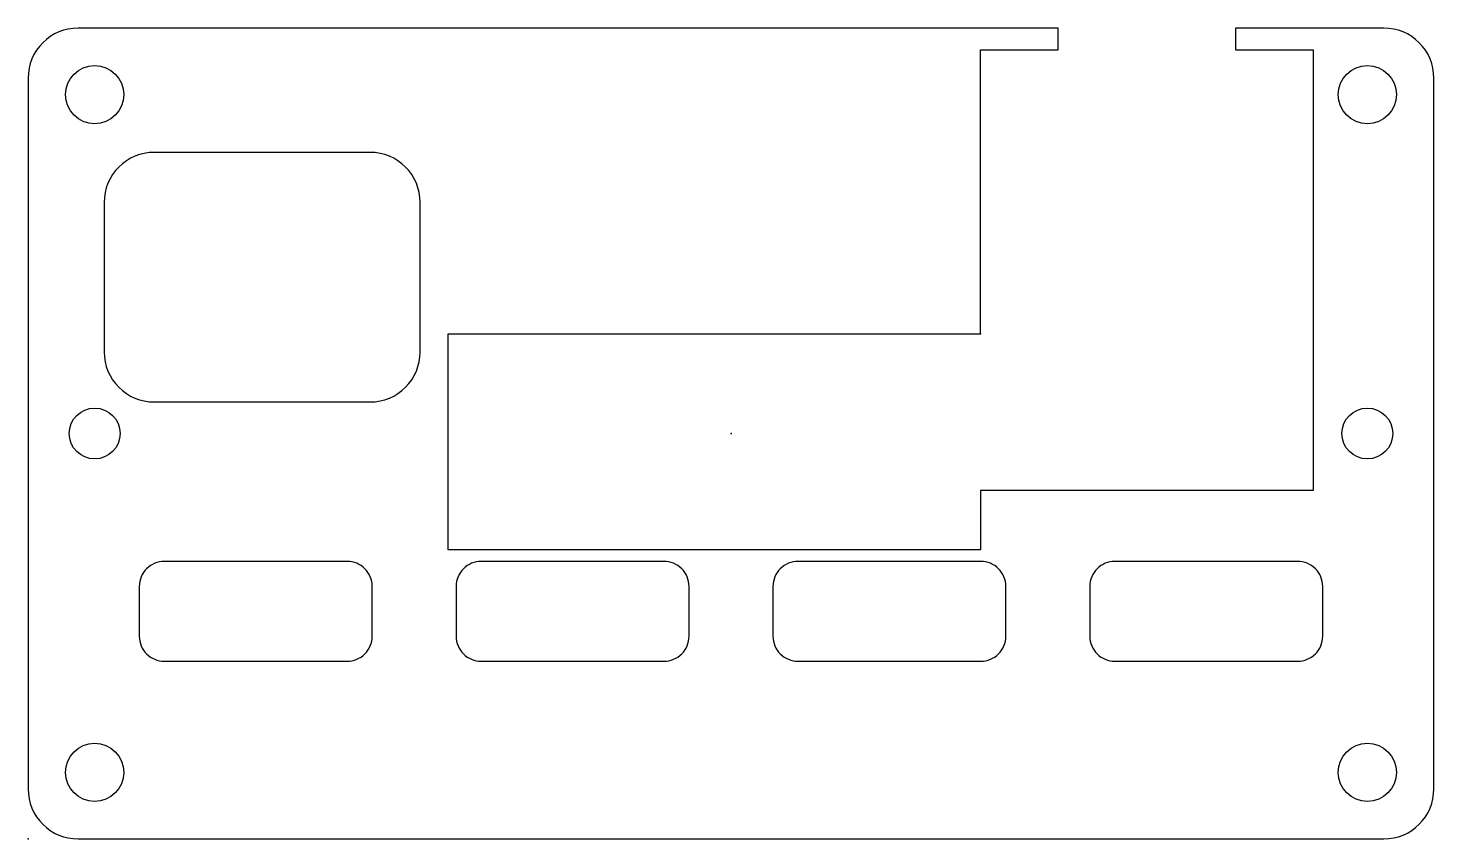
# Model space of a CAD drawing. Header units: millimetres. Extents: x -42.3 to 42.3, y -24.4 to 24.4.
import ezdxf

# ---------------------------------------------------------------- set-up
doc = ezdxf.new("R2010")
doc.units = ezdxf.units.MM
doc.layers.get('0').update_dxf_attribs({"linetype": 'CONTINUOUS'})

msp = doc.modelspace()

# ---------------------------------------------------------------- linework, layer by layer
for points in [[(39.26, -24.368, 0.414214), (42.26, -21.368), (42.26, 21.368, 0.414214), (39.26, 24.368), (30.33, 24.368), (30.33, 23.068), (35, 23.068), (35, -3.432), (15, -3.432), (15, -7), (-17, -7), (-17, 6), (15, 6), (15, 23.068), (19.67, 23.068), (19.67, 24.368), (-39.26, 24.368, 0.414214), (-42.26, 21.368), (-42.26, -21.368, 0.414214), (-39.26, -24.368)], [(-18.69, 4.898), (-18.69, 13.898, 0.414214), (-21.69, 16.898), (-34.69, 16.898, 0.414214), (-37.69, 13.898), (-37.69, 4.898, 0.414214), (-34.69, 1.898), (-21.69, 1.898, 0.414214)], [(-35.575, -12.188, 0.414214), (-34.075, -13.688), (-23.075, -13.688, 0.414214), (-21.575, -12.188), (-21.575, -9.188, 0.414214), (-23.075, -7.688), (-34.075, -7.688, 0.414214), (-35.575, -9.188)], [(-15.025, -7.688, 0.414214), (-16.525, -9.188), (-16.525, -12.188, 0.414214), (-15.025, -13.688), (-4.025, -13.688, 0.414214), (-2.525, -12.188), (-2.525, -9.188, 0.414214), (-4.025, -7.688)], [(16.525, -9.188, 0.414214), (15.025, -7.688), (4.025, -7.688, 0.414214), (2.525, -9.188), (2.525, -12.188, 0.414214), (4.025, -13.688), (15.025, -13.688, 0.414214), (16.525, -12.188)], [(23.075, -13.688), (34.075, -13.688, 0.414214), (35.575, -12.188), (35.575, -9.188, 0.414214), (34.075, -7.688), (23.075, -7.688, 0.414214), (21.575, -9.188), (21.575, -12.188, 0.414214)]]:
    msp.add_lwpolyline(points, format="xyb", close=True)
for centre, radius in [((-38.26, 20.368), 1.75), ((38.26, 20.368), 1.75), ((-38.26, 0), 1.525), ((38.26, 0), 1.525), ((-38.26, -20.368), 1.75), ((38.26, -20.368), 1.75)]:
    msp.add_circle(centre, radius)
for p in [(15, 6), (0, 0), (-42.26, -24.368)]:
    msp.add_point(p)

doc.saveas('drawing.dxf')
